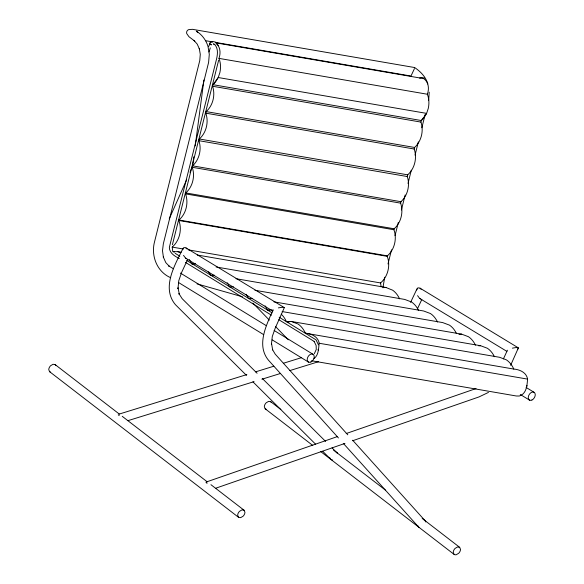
<?xml version="1.0" encoding="UTF-8"?>
<svg xmlns="http://www.w3.org/2000/svg" width="584" height="584" viewBox="0 0 584 584"><rect width="100%" height="100%" fill="white"/><g stroke="black" fill="none" stroke-linecap="round" stroke-linejoin="round"><path stroke-width="0.88" d="M428.671 100.309L429.233 92.17M382.929 287.766L384.703 277.225M281.247 314.185A28.944 20.776 -80.2 0 1 286.423 321.631L291.204 321.441L298.008 323.996A28.944 20.776 -80.2 0 1 305.396 333.201C311.352 333.676 318.178 336.654 319.185 343.253C318.448 348.597 318.798 354.911 314.061 358.569M305.396 333.201L513.781 369.059C519.731 369.526 526.556 372.512 527.571 379.104C527.06 385.462 526.578 393.777 519.3 396.025L516.307 395.989L311.513 360.751M193.786 156.811L192.596 165.849L190.004 172.273M195.217 145.963L203.918 79.979M388.002 263.953L391.521 249.806M395.039 235.651L398.332 222.38M401.412 209.999L405.15 194.961M408.004 183.464L411.304 170.192M415.041 155.154L418.341 141.89M421.86 127.735L425.152 114.464M172.397 244.725L218.657 60.203M174.579 252.003L172.776 251.697L172.214 247.098C179.602 240.688 182.223 229.629 178.887 220.496L179.011 220.015C186.179 213.686 188.756 202.86 185.559 193.888L185.8 192.932C192.757 186.676 195.29 176.091 192.231 167.287L400.617 203.144C403.675 211.941 401.142 222.533 394.185 228.782L393.944 229.746C397.142 238.71 394.565 249.536 387.389 255.865L387.272 256.347C390.608 265.479 387.988 276.546 380.6 282.948L381.067 286.781M423.969 116.953L421.334 120.53L420.94 122.093C423.918 130.794 421.414 141.248 414.582 147.46L414.187 149.015C417.297 157.877 414.749 168.564 407.712 174.842L407.282 176.543C410.202 185.172 407.72 195.523 400.974 201.699L192.596 165.849C199.334 159.673 201.823 149.322 198.903 140.686L199.327 138.992C206.371 132.707 208.919 122.027 205.802 113.165L206.196 111.602C213.029 105.397 215.532 94.944 212.554 86.242L212.948 84.68L218.226 77.526L219.876 72.599A18.987 13.629 -80.2 0 0 218.971 58.385C220.701 53.604 220.584 47.267 216.467 43.749M400.617 203.144L400.974 201.699M209.057 51.954L210.306 47.844M425.028 115.522L426.612 113.384L218.226 77.526L215.438 82.132L212.948 84.68L421.334 120.53L423.816 117.99L426.612 113.384L428.262 108.456A18.987 13.629 -80.2 0 0 427.349 94.236C429.342 88.987 428.744 81.986 423.743 78.636L215.357 42.785M182.595 249.726L183.829 247.528L185.968 247.893L284.335 307.622L275.203 328.179L272.283 336.552L271.443 344.319L271.524 343.385L272.684 350.006M416.647 289.993L417.881 287.795L420.02 288.16L518.38 347.889L510.635 365.321M414.436 68.627L410.983 76.037L216.233 42.53M273.378 309.921L272.743 310.586C266.238 325.485 256.347 345.064 268.29 359.985L338.45 437.949M503.415 358.912L507.423 350.188M169.25 218.803L186.668 179.755M208.539 46.727L209.868 43.873M187.712 259.325L181.566 272.546L178.77 280.729L177.981 288.737L178.047 287.803L179.398 294.584L178.916 293.591L182.135 298.658L257.099 373.264M314.287 353.736L316.265 349.48L316.148 345.553L314.097 341.37M417.377 308.98L421.794 299.519M183.047 248.346C175.047 264.691 161.148 287.576 175.412 304.651L246.484 375.402M410.596 302.373L417.1 288.613M517.826 349.071L518.453 348.407M414.399 67.744L414.633 67.54C420.582 71.562 425.809 76.92 427.853 83.979M488.458 392.397L479.062 396.901L352.67 440.738M206.042 482.085L337.603 436.511M346.202 433.532L476.04 388.557M215.963 488.144L344.932 443.417M119.048 414.114L246.857 374.563M255.551 371.869L273.808 366.219M283.371 363.263L301.629 357.612M127.94 420.662L254.077 381.644M261.902 379.22L280.174 373.57M289.744 370.606L318.448 361.73M210.306 42.333L213.408 41.588L215.795 42.238L218.226 45.421M419.597 78.073L422.035 77.497L424.422 78.146M213.62 43.917L213.197 44.004L214.802 44.442L214.459 44.223C218.292 48.209 217.722 53.881 216.598 58.845L169.353 247.309C169.338 253.149 174.806 256.193 179.303 258.588M278.364 307.877L282.196 307.257L284.335 307.622M512.409 348.144L516.241 347.524L518.38 347.889M195.436 263.647L191.552 263.771A28.944 20.776 -80.2 0 0 189.245 259.493M214.408 275.217L210.532 275.341A28.944 20.776 -80.2 0 0 208.597 271.779M233.381 286.795L229.505 286.912A28.944 20.776 -80.2 0 0 227.132 282.707M252.354 298.366L248.477 298.49A28.944 20.776 -80.2 0 0 246.105 294.278M272.232 309.87L267.45 310.06A28.944 20.776 -80.2 0 0 265.078 305.848M458.929 334.355L461.645 334.15L468.441 336.705A28.944 20.776 -80.2 0 1 475.486 345.166M478.807 345.859L480.617 345.721L487.414 348.276A28.944 20.776 -80.2 0 1 494.458 356.736M181.149 252.244L177.551 251.631L173.47 251.719M383.228 287.62L385.936 287.481L392.689 290.212A28.944 20.776 -80.2 0 1 399.602 298.862M211.459 44.924L209.306 44.085L210.152 44.107M527.294 385.9L526.476 385.754M318.616 349.984L317.798 349.838M414.633 67.54L192.406 29.309L188.581 29.66A3.409 3.3 17.7 0 0 186.741 33.602L188.953 36.719L194.779 41.121L193.998 40.479L197.209 44.092L199.399 48.954L199.268 48.377L200.283 54.349L199.772 60.546L154.534 241.842C150.796 255.828 157.038 271.91 170.696 277.714M205.458 40.676L212.642 41.909M218.971 58.378L427.357 94.236M212.554 86.242L420.94 122.093M206.196 111.602L414.582 147.46M205.802 113.165L414.187 149.015M199.327 138.992L407.712 174.842M198.903 140.686L407.282 176.543M185.8 192.932L394.185 228.782M185.559 193.888L393.944 229.746M179.011 220.015L387.389 255.865M178.887 220.496L387.272 256.347M172.214 247.098L182.996 248.952M188.384 249.879L380.6 282.948M197.312 255.026L385.936 287.481M216.102 266.976L404.719 299.431L411.523 301.986A28.944 20.776 -80.2 0 1 418.567 310.447M191.552 263.771L194.253 264.231M235.972 278.707L423.692 311.002L430.496 313.557A28.944 20.776 -80.2 0 1 437.54 322.018M211.43 275.495L213.226 275.809M254.945 290.277L442.672 322.58L449.468 325.127A28.944 20.776 -80.2 0 1 456.513 333.588M273.918 301.848L461.645 334.15M282.116 311.571L480.617 345.721M267.45 310.06L269.246 310.367M291.204 321.441L499.59 357.291L506.386 359.846A28.944 20.776 -80.2 0 1 513.781 369.059M286.423 321.631L289.116 322.098M319.185 343.253L527.571 379.104M197.034 283.875L242.375 296.752M177.551 251.631L180.288 252.485M280.853 409.508L270.757 401.726L268.618 401.361L266.173 402.814A4.431 2.884 -52.4 0 0 264.333 406.756L265.165 408.771L312.754 445.446M265.165 408.771L266.122 409.194M119.362 414.1L55.188 364.642L53.049 364.27L50.604 365.723A4.431 2.884 -52.4 0 0 48.764 369.665L49.596 371.679L238.513 517.293L240.652 517.658L243.097 516.205A4.431 2.884 -52.4 0 0 244.937 512.263L244.105 510.248L210.933 484.684M459.674 547.339L457.535 546.967L455.089 548.42A4.431 2.884 -52.4 0 0 453.25 552.362L454.082 554.377L455.038 554.8L456.221 554.749L458.666 553.296A4.431 2.884 -52.4 0 0 460.506 549.354L459.674 547.339L422.181 518.439M49.596 371.679L50.553 372.103M244.105 510.248L241.966 509.883L239.52 511.336A4.431 2.884 -52.4 0 0 237.681 515.278L238.513 517.293M417.567 295.628L419.611 298.387L420.736 298.913M183.522 255.361L185.566 258.121L186.69 258.646M419.611 298.387L506.868 351.371M185.566 258.121L272.816 311.104L272.743 310.586M526.104 387.44L533.893 392.192M520.278 394.485L529.615 400.186M173.419 268.786L168.769 265.939L169.601 266.611L165.805 262.625L163.316 257.018L163.462 257.654L162.498 250.718L163.345 243.74L208.605 62.444L209.291 54.305L208.043 46.691M180.39 273.057L266.362 325.719M274.108 330.456L312.841 354.181M178.441 282.459L263.647 334.632M272.166 339.851L308.571 362.146M175.149 253.317L179.806 256.179M186.792 260.471L272.195 312.922M279.181 317.214L316.002 339.822L318.462 344.845M185.5 262.391L271.494 315.207M278.794 319.689L314.426 341.574M333.486 450.081L385.404 490.093M320.682 451.563L454.082 554.377M122.246 416.326L207.327 481.902M262.267 378.403L325.602 441.431M332.062 447.862L337.238 453.009A4.526 3.424 -45.1 0 0 336.289 452.279M252.945 381.841L315.623 444.234M322.733 451.308L330.486 459.024M420.02 288.16L421.115 289.306M252.901 303.074L269.348 320.127M275.67 326.69L288.321 339.8M185.968 247.893L187.07 249.039M197.764 32.587L196.348 31.105C201.852 34.573 205.962 39.902 207.911 46.114M347.787 434.795L275.195 354.116L272.633 349.736M352.663 440.226L425.254 520.906M343.326 443.373L418.363 526.768M270.757 401.726L271.377 402.573M55.188 364.642L55.809 365.489M206.108 482.61A4.548 2.453 70.9 0 1 207.057 483.348M118.238 414.874A4.49 2.504 72.8 0 1 119.18 415.596M332.668 460.031A4.526 3.424 -45.1 0 1 329.945 457.936M424.312 520.183A4.526 3.409 -42 0 1 425.787 521.986M419.312 527.498A4.526 3.409 -42 0 1 417.837 525.688M211.226 44.501A1.197 0.796 76.3 0 1 209.984 43.581A1.197 0.796 76.3 0 1 210.707 42.245M310.863 362.022A4.526 3.044 -58.5 0 0 313.666 354.853A4.526 3.044 -58.5 0 0 307.586 357.62A4.526 3.044 -58.5 0 0 310.863 362.022M531.907 400.055A4.541 3.044 -58.6 0 0 534.71 392.857A4.541 3.044 -58.6 0 0 528.637 395.653A4.541 3.044 -58.6 0 0 531.907 400.055"/></g></svg>
